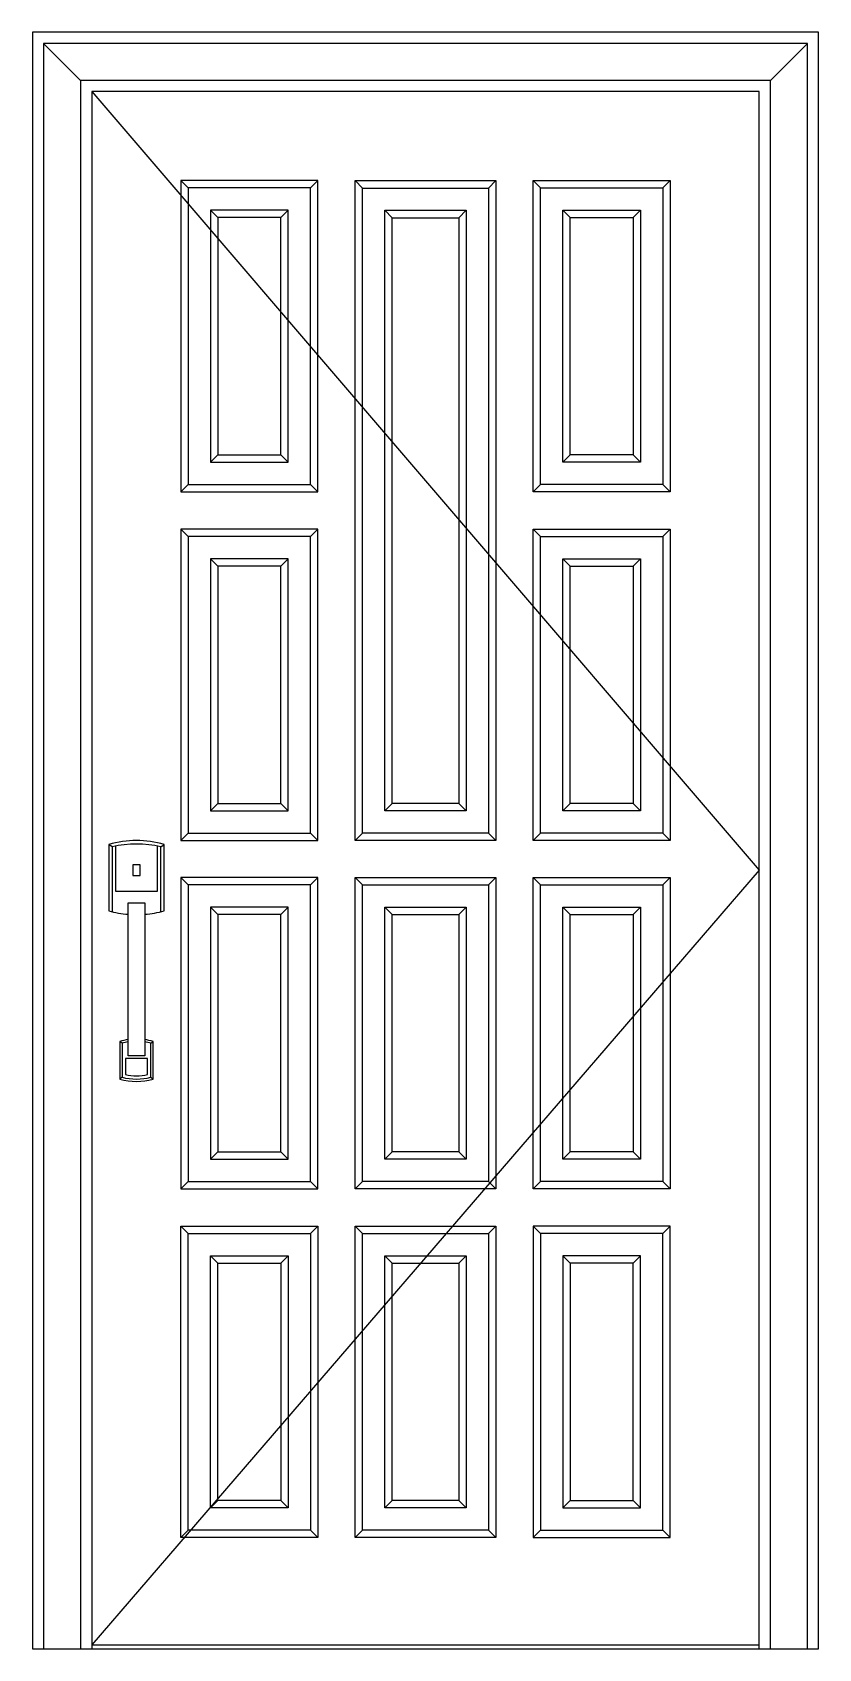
# Model space of a CAD drawing. Header units: metres. Extents: x 0 to 1060, y 0 to 2180.
import ezdxf

# ---------------------------------------------------------------- set-up
doc = ezdxf.new("R2010")
doc.units = ezdxf.units.M
for name, color, linetype in [('2', 2, 'Continuous'), ('3', 3, 'Continuous'), ('4', 4, 'Continuous'), ('7', 7, 'Continuous')]:
    doc.layers.add(name, color=color, linetype=linetype)

msp = doc.modelspace()

# ---------------------------------------------------------------- linework, layer by layer
at = {"layer": '2'}
msp.add_line((0, 0), (1060, 0), dxfattribs=at)
at = {"layer": '3'}
for p, q in [((65, 2115), (15, 2165)), ((995, 2115), (1045, 2165)), ((210, 1970.35), (200, 1980.35)), ((375, 1970.35), (385, 1980.35)), ((445, 1970), (435, 1980)), ((615, 1970), (625, 1980)), ((685, 1970.35), (675, 1980.35)), ((850, 1970.35), (860, 1980.35)), ((250, 1930.35), (240, 1940.35)), ((345, 1940.35), (335, 1930.35)), ((715, 1940.35), (725, 1930.35)), ((810, 1930.35), (820, 1940.35)), ((485, 1930), (475, 1940)), ((575, 1930), (585, 1940)), ((250, 1610.35), (240, 1600.35)), ((345, 1600.35), (335, 1610.35)), ((715, 1600.35), (725, 1610.35)), ((810, 1610.35), (820, 1600.35)), ((210, 1570.35), (200, 1560.35)), ((375, 1570.35), (385, 1560.35)), ((685, 1570.35), (675, 1560.35)), ((850, 1570.35), (860, 1560.35)), ((210, 1500), (200, 1510)), ((375, 1500), (385, 1510)), ((685, 1500), (675, 1510)), ((850, 1500), (860, 1510)), ((250, 1460), (240, 1470)), ((345, 1470), (335, 1460)), ((715, 1470), (725, 1460)), ((810, 1460), (820, 1470)), ((250, 1140), (240, 1130)), ((345, 1130), (335, 1140)), ((485, 1139.89), (475, 1129.89)), ((575, 1139.89), (585, 1129.89)), ((715, 1130), (725, 1140)), ((810, 1140), (820, 1130)), ((210, 1100), (200, 1090)), ((375, 1100), (385, 1090)), ((445, 1099.89), (435, 1089.89)), ((615, 1099.89), (625, 1089.89)), ((685, 1100), (675, 1090)), ((850, 1100), (860, 1090)), ((107.53, 1081.32), (103.05, 1084.76)), ((173.23, 1081.32), (177.71, 1084.76)), ((210, 1030), (200, 1040)), ((375, 1030), (385, 1040)), ((445, 1030), (435, 1040)), ((625, 1040), (615, 1030)), ((685, 1030), (675, 1040)), ((850, 1030), (860, 1040)), ((250, 990), (240, 1000)), ((335, 990), (345, 1000)), ((485, 990), (475, 1000)), ((575, 990), (585, 1000)), ((725, 990), (715, 1000)), ((810, 990), (820, 1000)), ((120.97, 816.77), (117.99, 819.07)), ((159.79, 816.77), (162.78, 819.07)), ((120.97, 770.61), (117.99, 768.31)), ((159.79, 770.61), (162.78, 768.31)), ((250, 670), (240, 660)), ((335, 670), (345, 660)), ((485, 670), (475, 660)), ((575, 670), (585, 660)), ((725, 670), (715, 660)), ((810, 670), (820, 660)), ((210, 630), (200, 620)), ((385, 620), (375, 630)), ((445, 630), (435, 620)), ((615, 630), (625, 620)), ((675, 620), (685, 630)), ((850, 630), (860, 620)), ((210, 560), (200, 570)), ((375, 560), (385, 570)), ((445, 560), (435, 570)), ((615, 560), (625, 570)), ((685, 560), (675, 570)), ((850, 560), (860, 570)), ((250, 520), (240, 530)), ((335, 520), (345, 530)), ((485, 520), (475, 530)), ((575, 520), (585, 530)), ((725, 520), (715, 530)), ((810, 520), (820, 530)), ((250, 200), (240, 190)), ((345, 190), (335, 200)), ((485, 200), (475, 190)), ((575, 200), (585, 190)), ((715, 190), (725, 200)), ((810, 200), (820, 190)), ((210, 160), (200, 150)), ((375, 160), (385, 150)), ((445, 160), (435, 150)), ((615, 160), (625, 150)), ((685, 160), (675, 150)), ((850, 160), (860, 150)), ((80, 5), (980, 5))]:
    msp.add_line(p, q, dxfattribs=at)
for points in [[(1045, 0), (1045, 2165), (15, 2165), (15, 0)], [(995, 0), (995, 2115), (65, 2115), (65, 0)], [(80, 2100), (980, 1050), (80, 5)], [(112.01, 1082.37), (112.01, 1021.65), (168.75, 1021.65), (168.75, 1082.37)]]:
    msp.add_lwpolyline(points, dxfattribs=at)
for points in [[(375, 1570.35), (375, 1970.35), (210, 1970.35), (210, 1570.35)], [(445, 1970), (615, 1970), (615, 1099.89), (445, 1099.89)], [(685, 1570.35), (685, 1970.35), (850, 1970.35), (850, 1570.35)], [(345, 1600.35), (345, 1940.35), (240, 1940.35), (240, 1600.35)], [(715, 1600.35), (715, 1940.35), (820, 1940.35), (820, 1600.35)], [(475, 1940), (585, 1940), (585, 1129.89), (475, 1129.89)], [(375, 1100), (375, 1500), (210, 1500), (210, 1100)], [(685, 1100), (685, 1500), (850, 1500), (850, 1100)], [(345, 1130), (345, 1470), (240, 1470), (240, 1130)], [(715, 1130), (715, 1470), (820, 1470), (820, 1130)], [(375, 630), (375, 1030), (210, 1030), (210, 630)], [(445, 1030), (615, 1030), (615, 630), (445, 630)], [(685, 630), (685, 1030), (850, 1030), (850, 630)], [(345, 660), (345, 1000), (240, 1000), (240, 660)], [(475, 1000), (585, 1000), (585, 660), (475, 660)], [(715, 660), (715, 1000), (820, 1000), (820, 660)], [(210, 160), (210, 560), (375, 560), (375, 160)], [(445, 560), (615, 560), (615, 160), (445, 160)], [(850, 160), (850, 560), (685, 560), (685, 160)], [(240, 190), (240, 530), (345, 530), (345, 190)], [(475, 530), (585, 530), (585, 190), (475, 190)], [(820, 190), (820, 530), (715, 530), (715, 190)]]:
    msp.add_lwpolyline(points, close=True, dxfattribs=at)
for points in [[(173.23, 994), (173.23, 1081.32, 0.12), (107.53, 1081.32), (107.53, 994)], [(129.18, 818.37, 0.03), (120.97, 816.77), (120.97, 770.61, 0.12), (159.79, 770.61), (159.79, 816.77, 0.03), (151.58, 818.37)]]:
    msp.add_lwpolyline(points, format="xyb", dxfattribs=at)
msp.add_lwpolyline([(155.31, 795.93), (125.45, 795.93), (125.45, 774.19, 0.1), (155.31, 774.19), (155.31, 795.93)], format="xyb", close=True, dxfattribs=at)
at = {"layer": '4'}
msp.add_lwpolyline([(1060, 0), (1060, 2180), (0, 2180), (0, 0)], dxfattribs=at)
at = {"layer": '7'}
msp.add_lwpolyline([(980, 0), (980, 2100), (80, 2100), (80, 0)], dxfattribs=at)
for points in [[(385, 1560.35), (385, 1980.35), (200, 1980.35), (200, 1560.35)], [(435, 1980), (625, 1980), (625, 1089.89), (435, 1089.89)], [(675, 1560.35), (675, 1980.35), (860, 1980.35), (860, 1560.35)], [(335, 1610.35), (335, 1930.35), (250, 1930.35), (250, 1610.35)], [(485, 1930), (575, 1930), (575, 1139.89), (485, 1139.89)], [(725, 1610.35), (725, 1930.35), (810, 1930.35), (810, 1610.35)], [(385, 1090), (385, 1510), (200, 1510), (200, 1090)], [(675, 1090), (675, 1510), (860, 1510), (860, 1090)], [(335, 1140), (335, 1460), (250, 1460), (250, 1140)], [(725, 1140), (725, 1460), (810, 1460), (810, 1140)], [(135.46, 1043), (145.3, 1043), (145.3, 1057.04), (135.46, 1057.04)], [(385, 620), (385, 1040), (200, 1040), (200, 620)], [(435, 1040), (625, 1040), (625, 620), (435, 620)], [(675, 620), (675, 1040), (860, 1040), (860, 620)], [(129.18, 799.47), (129.18, 1005.74), (151.58, 1005.74), (151.58, 799.47)], [(335, 670), (335, 990), (250, 990), (250, 670)], [(485, 990), (575, 990), (575, 670), (485, 670)], [(725, 670), (725, 990), (810, 990), (810, 670)], [(200, 150), (200, 570), (385, 570), (385, 150)], [(435, 570), (625, 570), (625, 150), (435, 150)], [(860, 150), (860, 570), (675, 570), (675, 150)], [(250, 200), (250, 520), (335, 520), (335, 200)], [(485, 520), (575, 520), (575, 200), (485, 200)], [(810, 200), (810, 520), (725, 520), (725, 200)]]:
    msp.add_lwpolyline(points, close=True, dxfattribs=at)
for points in [[(151.58, 990.5, 0.05), (177.71, 995.17), (177.71, 1084.76, 0.14), (103.05, 1084.76), (103.05, 995.17, 0.05), (129.18, 990.5, 0.05)], [(129.18, 821.39, 0.03), (117.99, 819.07), (117.99, 768.31, 0.14), (162.78, 768.31), (162.78, 819.07, 0.03), (151.58, 821.39)]]:
    msp.add_lwpolyline(points, format="xyb", dxfattribs=at)

doc.saveas('drawing.dxf')
